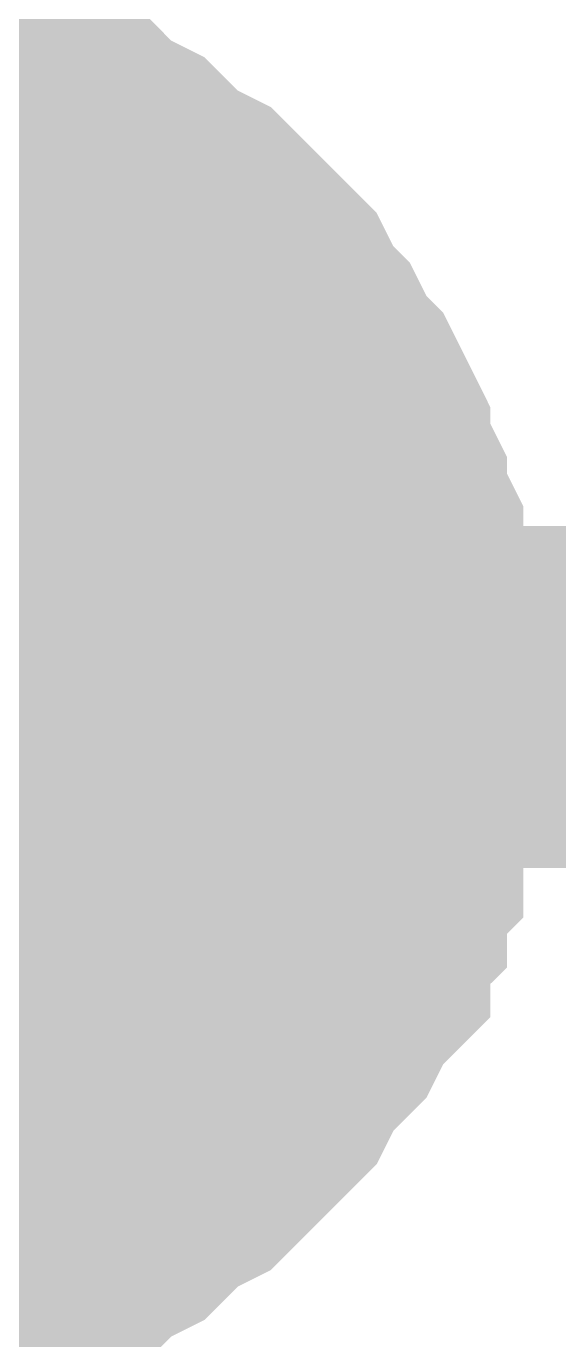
# Model space of a CAD drawing. Header units: inches. Extents: x 0 to 31.5, y 0 to 22.3.
# Drawn here: x 9.90942 to 9.9278, y 18.47731 to 18.52263 of the extents above; entities that cross this region are included whole.
import ezdxf

# ---------------------------------------------------------------- set-up
doc = ezdxf.new("R2010")
doc.units = ezdxf.units.IN
doc.header["$MEASUREMENT"] = 0
doc.layers.add('Sheet', color=255, linetype='Continuous')

msp = doc.modelspace()

# ---------------------------------------------------------------- linework, layer by layer
at = {"layer": 'Sheet'}
for points in [[(9.902887, 18.51959, 0.0118, 0.0118, 0), (9.904035, 18.51959, 0.0118, 0.0118, 0), (9.90461, 18.51959, 0.0118, 0.0118, 0), (9.905758, 18.519015, 0.0118, 0.0118, 0), (9.906906, 18.519015, 0.0118, 0.0118, 0), (9.90748, 18.518441, 0.0118, 0.0118, 0), (9.908629, 18.518441, 0.0118, 0.0118, 0), (9.909203, 18.517867, 0.0118, 0.0118, 0), (9.910351, 18.517867, 0.0118, 0.0118, 0), (9.910925, 18.517292, 0.0118, 0.0118, 0), (9.912073, 18.516718, 0.0118, 0.0118, 0), (9.912648, 18.516144, 0.0118, 0.0118, 0), (9.913222, 18.51557, 0.0118, 0.0118, 0), (9.91437, 18.514995, 0.0118, 0.0118, 0), (9.914944, 18.514421, 0.0118, 0.0118, 0), (9.915518, 18.513847, 0.0118, 0.0118, 0), (9.916093, 18.513273, 0.0118, 0.0118, 0), (9.916667, 18.512698, 0.0118, 0.0118, 0), (9.917241, 18.51155, 0.0118, 0.0118, 0), (9.917815, 18.510975, 0.0118, 0.0118, 0), (9.918389, 18.509827, 0.0118, 0.0118, 0), (9.918963, 18.509253, 0.0118, 0.0118, 0), (9.919537, 18.508104, 0.0118, 0.0118, 0), (9.919537, 18.50753, 0.0118, 0.0118, 0), (9.920112, 18.506381, 0.0118, 0.0118, 0), (9.920112, 18.505807, 0.0118, 0.0118, 0), (9.920686, 18.504659, 0.0118, 0.0118, 0), (9.920686, 18.50351, 0.0118, 0.0118, 0), (9.92126, 18.502361, 0.0118, 0.0118, 0), (9.92126, 18.501787, 0.0118, 0.0118, 0), (9.92126, 18.500639, 0.0118, 0.0118, 0), (9.92126, 18.49949, 0.0118, 0.0118, 0)], [(9.902887, 18.51959, 0.0118, 0.0118, 0), (9.904035, 18.51959, 0.0118, 0.0118, 0), (9.90461, 18.51959, 0.0118, 0.0118, 0), (9.905758, 18.519015, 0.0118, 0.0118, 0), (9.906906, 18.519015, 0.0118, 0.0118, 0), (9.90748, 18.518441, 0.0118, 0.0118, 0), (9.908629, 18.518441, 0.0118, 0.0118, 0), (9.909203, 18.517867, 0.0118, 0.0118, 0), (9.910351, 18.517867, 0.0118, 0.0118, 0), (9.910925, 18.517292, 0.0118, 0.0118, 0), (9.912073, 18.516718, 0.0118, 0.0118, 0), (9.912648, 18.516144, 0.0118, 0.0118, 0), (9.913222, 18.51557, 0.0118, 0.0118, 0), (9.91437, 18.514995, 0.0118, 0.0118, 0), (9.914944, 18.514421, 0.0118, 0.0118, 0), (9.915518, 18.513847, 0.0118, 0.0118, 0), (9.916093, 18.513273, 0.0118, 0.0118, 0), (9.916667, 18.512698, 0.0118, 0.0118, 0), (9.917241, 18.51155, 0.0118, 0.0118, 0), (9.917815, 18.510975, 0.0118, 0.0118, 0), (9.918389, 18.509827, 0.0118, 0.0118, 0), (9.918963, 18.509253, 0.0118, 0.0118, 0), (9.919537, 18.508104, 0.0118, 0.0118, 0), (9.919537, 18.50753, 0.0118, 0.0118, 0), (9.920112, 18.506381, 0.0118, 0.0118, 0), (9.920112, 18.505807, 0.0118, 0.0118, 0), (9.920686, 18.504659, 0.0118, 0.0118, 0), (9.920686, 18.50351, 0.0118, 0.0118, 0), (9.92126, 18.502361, 0.0118, 0.0118, 0), (9.92126, 18.501787, 0.0118, 0.0118, 0), (9.92126, 18.500639, 0.0118, 0.0118, 0), (9.92126, 18.49949, 0.0118, 0.0118, 0)], [(9.902887, 18.51959, 0.0118, 0.0118, 0), (9.904035, 18.51959, 0.0118, 0.0118, 0), (9.90461, 18.51959, 0.0118, 0.0118, 0), (9.905758, 18.519015, 0.0118, 0.0118, 0), (9.906906, 18.519015, 0.0118, 0.0118, 0), (9.90748, 18.518441, 0.0118, 0.0118, 0), (9.908629, 18.518441, 0.0118, 0.0118, 0), (9.909203, 18.517867, 0.0118, 0.0118, 0), (9.910351, 18.517867, 0.0118, 0.0118, 0), (9.910925, 18.517292, 0.0118, 0.0118, 0), (9.912073, 18.516718, 0.0118, 0.0118, 0), (9.912648, 18.516144, 0.0118, 0.0118, 0), (9.913222, 18.51557, 0.0118, 0.0118, 0), (9.91437, 18.514995, 0.0118, 0.0118, 0), (9.914944, 18.514421, 0.0118, 0.0118, 0), (9.915518, 18.513847, 0.0118, 0.0118, 0), (9.916093, 18.513273, 0.0118, 0.0118, 0), (9.916667, 18.512698, 0.0118, 0.0118, 0), (9.917241, 18.51155, 0.0118, 0.0118, 0), (9.917815, 18.510975, 0.0118, 0.0118, 0), (9.918389, 18.509827, 0.0118, 0.0118, 0), (9.918963, 18.509253, 0.0118, 0.0118, 0), (9.919537, 18.508104, 0.0118, 0.0118, 0), (9.919537, 18.50753, 0.0118, 0.0118, 0), (9.920112, 18.506381, 0.0118, 0.0118, 0), (9.920112, 18.505807, 0.0118, 0.0118, 0), (9.920686, 18.504659, 0.0118, 0.0118, 0), (9.920686, 18.50351, 0.0118, 0.0118, 0), (9.92126, 18.502361, 0.0118, 0.0118, 0), (9.92126, 18.501787, 0.0118, 0.0118, 0), (9.92126, 18.500639, 0.0118, 0.0118, 0), (9.92126, 18.49949, 0.0118, 0.0118, 0)], [(9.902887, 18.51959, 0.0118, 0.0118, 0), (9.904035, 18.51959, 0.0118, 0.0118, 0), (9.90461, 18.51959, 0.0118, 0.0118, 0), (9.905758, 18.519015, 0.0118, 0.0118, 0), (9.906906, 18.519015, 0.0118, 0.0118, 0), (9.90748, 18.518441, 0.0118, 0.0118, 0), (9.908629, 18.518441, 0.0118, 0.0118, 0), (9.909203, 18.517867, 0.0118, 0.0118, 0), (9.910351, 18.517867, 0.0118, 0.0118, 0), (9.910925, 18.517292, 0.0118, 0.0118, 0), (9.912073, 18.516718, 0.0118, 0.0118, 0), (9.912648, 18.516144, 0.0118, 0.0118, 0), (9.913222, 18.51557, 0.0118, 0.0118, 0), (9.91437, 18.514995, 0.0118, 0.0118, 0), (9.914944, 18.514421, 0.0118, 0.0118, 0), (9.915518, 18.513847, 0.0118, 0.0118, 0), (9.916093, 18.513273, 0.0118, 0.0118, 0), (9.916667, 18.512698, 0.0118, 0.0118, 0), (9.917241, 18.51155, 0.0118, 0.0118, 0), (9.917815, 18.510975, 0.0118, 0.0118, 0), (9.918389, 18.509827, 0.0118, 0.0118, 0), (9.918963, 18.509253, 0.0118, 0.0118, 0), (9.919537, 18.508104, 0.0118, 0.0118, 0), (9.919537, 18.50753, 0.0118, 0.0118, 0), (9.920112, 18.506381, 0.0118, 0.0118, 0), (9.920112, 18.505807, 0.0118, 0.0118, 0), (9.920686, 18.504659, 0.0118, 0.0118, 0), (9.920686, 18.50351, 0.0118, 0.0118, 0), (9.92126, 18.502361, 0.0118, 0.0118, 0), (9.92126, 18.501787, 0.0118, 0.0118, 0), (9.92126, 18.500639, 0.0118, 0.0118, 0), (9.92126, 18.49949, 0.0118, 0.0118, 0)], [(9.906906, 18.519015, 0.0039, 0.0039, 0), (9.90748, 18.518441, 0.0039, 0.0039, 0), (9.908629, 18.518441, 0.0039, 0.0039, 0), (9.909203, 18.517867, 0.0039, 0.0039, 0), (9.910351, 18.517867, 0.0039, 0.0039, 0), (9.910925, 18.517292, 0.0039, 0.0039, 0), (9.912073, 18.516718, 0.0039, 0.0039, 0), (9.912648, 18.516144, 0.0039, 0.0039, 0), (9.913222, 18.51557, 0.0039, 0.0039, 0), (9.91437, 18.514995, 0.0039, 0.0039, 0), (9.914944, 18.514421, 0.0039, 0.0039, 0), (9.915518, 18.513847, 0.0039, 0.0039, 0), (9.916093, 18.513273, 0.0039, 0.0039, 0), (9.916667, 18.512698, 0.0039, 0.0039, 0), (9.917241, 18.51155, 0.0039, 0.0039, 0), (9.917815, 18.510975, 0.0039, 0.0039, 0), (9.918389, 18.509827, 0.0039, 0.0039, 0), (9.918963, 18.509253, 0.0039, 0.0039, 0), (9.919537, 18.508104, 0.0039, 0.0039, 0), (9.919537, 18.50753, 0.0039, 0.0039, 0), (9.920112, 18.506381, 0.0039, 0.0039, 0), (9.920112, 18.505807, 0.0039, 0.0039, 0), (9.920686, 18.504659, 0.0039, 0.0039, 0), (9.920686, 18.50351, 0.0039, 0.0039, 0), (9.92126, 18.502361, 0.0039, 0.0039, 0), (9.92126, 18.501787, 0.0039, 0.0039, 0), (9.92126, 18.500639, 0.0039, 0.0039, 0), (9.92126, 18.49949, 0.0039, 0.0039, 0)], [(9.906906, 18.519015, 0.0039, 0.0039, 0), (9.90748, 18.518441, 0.0039, 0.0039, 0), (9.908629, 18.518441, 0.0039, 0.0039, 0), (9.909203, 18.517867, 0.0039, 0.0039, 0), (9.910351, 18.517867, 0.0039, 0.0039, 0), (9.910925, 18.517292, 0.0039, 0.0039, 0), (9.912073, 18.516718, 0.0039, 0.0039, 0), (9.912648, 18.516144, 0.0039, 0.0039, 0), (9.913222, 18.51557, 0.0039, 0.0039, 0), (9.91437, 18.514995, 0.0039, 0.0039, 0), (9.914944, 18.514421, 0.0039, 0.0039, 0), (9.915518, 18.513847, 0.0039, 0.0039, 0), (9.916093, 18.513273, 0.0039, 0.0039, 0), (9.916667, 18.512698, 0.0039, 0.0039, 0), (9.917241, 18.51155, 0.0039, 0.0039, 0), (9.917815, 18.510975, 0.0039, 0.0039, 0), (9.918389, 18.509827, 0.0039, 0.0039, 0), (9.918963, 18.509253, 0.0039, 0.0039, 0), (9.919537, 18.508104, 0.0039, 0.0039, 0), (9.919537, 18.50753, 0.0039, 0.0039, 0), (9.920112, 18.506381, 0.0039, 0.0039, 0), (9.920112, 18.505807, 0.0039, 0.0039, 0), (9.920686, 18.504659, 0.0039, 0.0039, 0), (9.920686, 18.50351, 0.0039, 0.0039, 0), (9.92126, 18.502361, 0.0039, 0.0039, 0), (9.92126, 18.501787, 0.0039, 0.0039, 0), (9.92126, 18.500639, 0.0039, 0.0039, 0), (9.92126, 18.49949, 0.0039, 0.0039, 0)], [(9.906906, 18.519015, 0.0039, 0.0039, 0), (9.90748, 18.518441, 0.0039, 0.0039, 0), (9.908629, 18.518441, 0.0039, 0.0039, 0), (9.909203, 18.517867, 0.0039, 0.0039, 0), (9.910351, 18.517867, 0.0039, 0.0039, 0), (9.910925, 18.517292, 0.0039, 0.0039, 0), (9.912073, 18.516718, 0.0039, 0.0039, 0), (9.912648, 18.516144, 0.0039, 0.0039, 0), (9.913222, 18.51557, 0.0039, 0.0039, 0), (9.91437, 18.514995, 0.0039, 0.0039, 0), (9.914944, 18.514421, 0.0039, 0.0039, 0), (9.915518, 18.513847, 0.0039, 0.0039, 0), (9.916093, 18.513273, 0.0039, 0.0039, 0), (9.916667, 18.512698, 0.0039, 0.0039, 0), (9.917241, 18.51155, 0.0039, 0.0039, 0), (9.917815, 18.510975, 0.0039, 0.0039, 0), (9.918389, 18.509827, 0.0039, 0.0039, 0), (9.918963, 18.509253, 0.0039, 0.0039, 0), (9.919537, 18.508104, 0.0039, 0.0039, 0), (9.919537, 18.50753, 0.0039, 0.0039, 0), (9.920112, 18.506381, 0.0039, 0.0039, 0), (9.920112, 18.505807, 0.0039, 0.0039, 0), (9.920686, 18.504659, 0.0039, 0.0039, 0), (9.920686, 18.50351, 0.0039, 0.0039, 0), (9.92126, 18.502361, 0.0039, 0.0039, 0), (9.92126, 18.501787, 0.0039, 0.0039, 0), (9.92126, 18.500639, 0.0039, 0.0039, 0), (9.92126, 18.49949, 0.0039, 0.0039, 0)], [(9.906906, 18.519015, 0.0039, 0.0039, 0), (9.90748, 18.518441, 0.0039, 0.0039, 0), (9.908629, 18.518441, 0.0039, 0.0039, 0), (9.909203, 18.517867, 0.0039, 0.0039, 0), (9.910351, 18.517867, 0.0039, 0.0039, 0), (9.910925, 18.517292, 0.0039, 0.0039, 0), (9.912073, 18.516718, 0.0039, 0.0039, 0), (9.912648, 18.516144, 0.0039, 0.0039, 0), (9.913222, 18.51557, 0.0039, 0.0039, 0), (9.91437, 18.514995, 0.0039, 0.0039, 0), (9.914944, 18.514421, 0.0039, 0.0039, 0), (9.915518, 18.513847, 0.0039, 0.0039, 0), (9.916093, 18.513273, 0.0039, 0.0039, 0), (9.916667, 18.512698, 0.0039, 0.0039, 0), (9.917241, 18.51155, 0.0039, 0.0039, 0), (9.917815, 18.510975, 0.0039, 0.0039, 0), (9.918389, 18.509827, 0.0039, 0.0039, 0), (9.918963, 18.509253, 0.0039, 0.0039, 0), (9.919537, 18.508104, 0.0039, 0.0039, 0), (9.919537, 18.50753, 0.0039, 0.0039, 0), (9.920112, 18.506381, 0.0039, 0.0039, 0), (9.920112, 18.505807, 0.0039, 0.0039, 0), (9.920686, 18.504659, 0.0039, 0.0039, 0), (9.920686, 18.50351, 0.0039, 0.0039, 0), (9.92126, 18.502361, 0.0039, 0.0039, 0), (9.92126, 18.501787, 0.0039, 0.0039, 0), (9.92126, 18.500639, 0.0039, 0.0039, 0), (9.92126, 18.49949, 0.0039, 0.0039, 0)], [(11.201033, 18.49949, 0.0118, 0.0118, 0), (9.901739, 18.49949, 0.0118, 0.0118, 0), (9.501558, 18.49949, 0.0118, 0.0118, 0)], [(9.92126, 18.49949, 0.0118, 0.0118, 0), (9.92126, 18.498342, 0.0118, 0.0118, 0), (9.92126, 18.497193, 0.0118, 0.0118, 0), (9.92126, 18.496619, 0.0118, 0.0118, 0), (9.920686, 18.49547, 0.0118, 0.0118, 0), (9.920686, 18.494322, 0.0118, 0.0118, 0), (9.920112, 18.493747, 0.0118, 0.0118, 0), (9.920112, 18.492599, 0.0118, 0.0118, 0), (9.919537, 18.492025, 0.0118, 0.0118, 0), (9.919537, 18.490876, 0.0118, 0.0118, 0), (9.918963, 18.490302, 0.0118, 0.0118, 0), (9.918389, 18.489153, 0.0118, 0.0118, 0), (9.917815, 18.488579, 0.0118, 0.0118, 0), (9.917241, 18.488005, 0.0118, 0.0118, 0), (9.916667, 18.486856, 0.0118, 0.0118, 0), (9.916093, 18.486282, 0.0118, 0.0118, 0), (9.915518, 18.485708, 0.0118, 0.0118, 0), (9.914944, 18.485133, 0.0118, 0.0118, 0), (9.91437, 18.484559, 0.0118, 0.0118, 0), (9.913222, 18.483985, 0.0118, 0.0118, 0), (9.912648, 18.483411, 0.0118, 0.0118, 0), (9.912073, 18.482836, 0.0118, 0.0118, 0), (9.910925, 18.482262, 0.0118, 0.0118, 0), (9.910351, 18.481688, 0.0118, 0.0118, 0), (9.909203, 18.481688, 0.0118, 0.0118, 0), (9.908629, 18.481114, 0.0118, 0.0118, 0), (9.90748, 18.481114, 0.0118, 0.0118, 0), (9.906906, 18.480539, 0.0118, 0.0118, 0), (9.905758, 18.480539, 0.0118, 0.0118, 0), (9.90461, 18.479965, 0.0118, 0.0118, 0), (9.904035, 18.479965, 0.0118, 0.0118, 0), (9.902887, 18.479965, 0.0118, 0.0118, 0)], [(9.92126, 18.49949, 0.0118, 0.0118, 0), (9.92126, 18.498342, 0.0118, 0.0118, 0), (9.92126, 18.497193, 0.0118, 0.0118, 0), (9.92126, 18.496619, 0.0118, 0.0118, 0), (9.920686, 18.49547, 0.0118, 0.0118, 0), (9.920686, 18.494322, 0.0118, 0.0118, 0), (9.920112, 18.493747, 0.0118, 0.0118, 0), (9.920112, 18.492599, 0.0118, 0.0118, 0), (9.919537, 18.492025, 0.0118, 0.0118, 0), (9.919537, 18.490876, 0.0118, 0.0118, 0), (9.918963, 18.490302, 0.0118, 0.0118, 0), (9.918389, 18.489153, 0.0118, 0.0118, 0), (9.917815, 18.488579, 0.0118, 0.0118, 0), (9.917241, 18.488005, 0.0118, 0.0118, 0), (9.916667, 18.486856, 0.0118, 0.0118, 0), (9.916093, 18.486282, 0.0118, 0.0118, 0), (9.915518, 18.485708, 0.0118, 0.0118, 0), (9.914944, 18.485133, 0.0118, 0.0118, 0), (9.91437, 18.484559, 0.0118, 0.0118, 0), (9.913222, 18.483985, 0.0118, 0.0118, 0), (9.912648, 18.483411, 0.0118, 0.0118, 0), (9.912073, 18.482836, 0.0118, 0.0118, 0), (9.910925, 18.482262, 0.0118, 0.0118, 0), (9.910351, 18.481688, 0.0118, 0.0118, 0), (9.909203, 18.481688, 0.0118, 0.0118, 0), (9.908629, 18.481114, 0.0118, 0.0118, 0), (9.90748, 18.481114, 0.0118, 0.0118, 0), (9.906906, 18.480539, 0.0118, 0.0118, 0), (9.905758, 18.480539, 0.0118, 0.0118, 0), (9.90461, 18.479965, 0.0118, 0.0118, 0), (9.904035, 18.479965, 0.0118, 0.0118, 0), (9.902887, 18.479965, 0.0118, 0.0118, 0)], [(9.92126, 18.49949, 0.0118, 0.0118, 0), (9.92126, 18.498342, 0.0118, 0.0118, 0), (9.92126, 18.497193, 0.0118, 0.0118, 0), (9.92126, 18.496619, 0.0118, 0.0118, 0), (9.920686, 18.49547, 0.0118, 0.0118, 0), (9.920686, 18.494322, 0.0118, 0.0118, 0), (9.920112, 18.493747, 0.0118, 0.0118, 0), (9.920112, 18.492599, 0.0118, 0.0118, 0), (9.919537, 18.492025, 0.0118, 0.0118, 0), (9.919537, 18.490876, 0.0118, 0.0118, 0), (9.918963, 18.490302, 0.0118, 0.0118, 0), (9.918389, 18.489153, 0.0118, 0.0118, 0), (9.917815, 18.488579, 0.0118, 0.0118, 0), (9.917241, 18.488005, 0.0118, 0.0118, 0), (9.916667, 18.486856, 0.0118, 0.0118, 0), (9.916093, 18.486282, 0.0118, 0.0118, 0), (9.915518, 18.485708, 0.0118, 0.0118, 0), (9.914944, 18.485133, 0.0118, 0.0118, 0), (9.91437, 18.484559, 0.0118, 0.0118, 0), (9.913222, 18.483985, 0.0118, 0.0118, 0), (9.912648, 18.483411, 0.0118, 0.0118, 0), (9.912073, 18.482836, 0.0118, 0.0118, 0), (9.910925, 18.482262, 0.0118, 0.0118, 0), (9.910351, 18.481688, 0.0118, 0.0118, 0), (9.909203, 18.481688, 0.0118, 0.0118, 0), (9.908629, 18.481114, 0.0118, 0.0118, 0), (9.90748, 18.481114, 0.0118, 0.0118, 0), (9.906906, 18.480539, 0.0118, 0.0118, 0), (9.905758, 18.480539, 0.0118, 0.0118, 0), (9.90461, 18.479965, 0.0118, 0.0118, 0), (9.904035, 18.479965, 0.0118, 0.0118, 0), (9.902887, 18.479965, 0.0118, 0.0118, 0)], [(9.92126, 18.49949, 0.0118, 0.0118, 0), (9.92126, 18.498342, 0.0118, 0.0118, 0), (9.92126, 18.497193, 0.0118, 0.0118, 0), (9.92126, 18.496619, 0.0118, 0.0118, 0), (9.920686, 18.49547, 0.0118, 0.0118, 0), (9.920686, 18.494322, 0.0118, 0.0118, 0), (9.920112, 18.493747, 0.0118, 0.0118, 0), (9.920112, 18.492599, 0.0118, 0.0118, 0), (9.919537, 18.492025, 0.0118, 0.0118, 0), (9.919537, 18.490876, 0.0118, 0.0118, 0), (9.918963, 18.490302, 0.0118, 0.0118, 0), (9.918389, 18.489153, 0.0118, 0.0118, 0), (9.917815, 18.488579, 0.0118, 0.0118, 0), (9.917241, 18.488005, 0.0118, 0.0118, 0), (9.916667, 18.486856, 0.0118, 0.0118, 0), (9.916093, 18.486282, 0.0118, 0.0118, 0), (9.915518, 18.485708, 0.0118, 0.0118, 0), (9.914944, 18.485133, 0.0118, 0.0118, 0), (9.91437, 18.484559, 0.0118, 0.0118, 0), (9.913222, 18.483985, 0.0118, 0.0118, 0), (9.912648, 18.483411, 0.0118, 0.0118, 0), (9.912073, 18.482836, 0.0118, 0.0118, 0), (9.910925, 18.482262, 0.0118, 0.0118, 0), (9.910351, 18.481688, 0.0118, 0.0118, 0), (9.909203, 18.481688, 0.0118, 0.0118, 0), (9.908629, 18.481114, 0.0118, 0.0118, 0), (9.90748, 18.481114, 0.0118, 0.0118, 0), (9.906906, 18.480539, 0.0118, 0.0118, 0), (9.905758, 18.480539, 0.0118, 0.0118, 0), (9.90461, 18.479965, 0.0118, 0.0118, 0), (9.904035, 18.479965, 0.0118, 0.0118, 0), (9.902887, 18.479965, 0.0118, 0.0118, 0)], [(9.92126, 18.49949, 0.0118, 0.0118, 0), (9.92126, 18.49949, 0.0118, 0.0118, 0), (9.92126, 18.49949, 0.0118, 0.0118, 0), (9.92126, 18.49949, 0.0118, 0.0118, 0), (9.92126, 18.49949, 0.0118, 0.0118, 0), (9.92126, 18.49949, 0.0118, 0.0118, 0), (9.92126, 18.49949, 0.0118, 0.0118, 0), (9.92126, 18.49949, 0.0118, 0.0118, 0), (9.92126, 18.49949, 0.0118, 0.0118, 0), (9.92126, 18.49949, 0.0118, 0.0118, 0), (9.92126, 18.49949, 0.0118, 0.0118, 0), (9.92126, 18.49949, 0.0118, 0.0118, 0), (9.92126, 18.49949, 0.0118, 0.0118, 0), (9.92126, 18.49949, 0.0118, 0.0118, 0), (9.92126, 18.49949, 0.0118, 0.0118, 0), (9.92126, 18.49949, 0.0118, 0.0118, 0), (9.92126, 18.49949, 0.0118, 0.0118, 0), (9.92126, 18.49949, 0.0118, 0.0118, 0), (9.92126, 18.49949, 0.0118, 0.0118, 0), (9.92126, 18.49949, 0.0118, 0.0118, 0), (9.92126, 18.49949, 0.0118, 0.0118, 0), (9.92126, 18.49949, 0.0118, 0.0118, 0), (9.92126, 18.49949, 0.0118, 0.0118, 0), (9.92126, 18.49949, 0.0118, 0.0118, 0), (9.92126, 18.49949, 0.0118, 0.0118, 0), (9.92126, 18.49949, 0.0118, 0.0118, 0), (9.92126, 18.49949, 0.0118, 0.0118, 0), (9.92126, 18.49949, 0.0118, 0.0118, 0), (9.92126, 18.49949, 0.0118, 0.0118, 0), (9.92126, 18.49949, 0.0118, 0.0118, 0), (9.92126, 18.49949, 0.0118, 0.0118, 0), (9.92126, 18.49949, 0.0118, 0.0118, 0), (9.92126, 18.49949, 0.0118, 0.0118, 0)], [(9.92126, 18.49949, 0.0118, 0.0118, 0), (9.92126, 18.49949, 0.0118, 0.0118, 0)], [(9.92126, 18.49949, 0.0118, 0.0118, 0), (9.92126, 18.49949, 0.0118, 0.0118, 0), (9.92126, 18.49949, 0.0118, 0.0118, 0), (9.92126, 18.49949, 0.0118, 0.0118, 0), (9.92126, 18.49949, 0.0118, 0.0118, 0), (9.92126, 18.49949, 0.0118, 0.0118, 0), (9.92126, 18.49949, 0.0118, 0.0118, 0), (9.92126, 18.49949, 0.0118, 0.0118, 0), (9.92126, 18.49949, 0.0118, 0.0118, 0), (9.92126, 18.49949, 0.0118, 0.0118, 0), (9.92126, 18.49949, 0.0118, 0.0118, 0), (9.92126, 18.49949, 0.0118, 0.0118, 0), (9.92126, 18.49949, 0.0118, 0.0118, 0), (9.92126, 18.49949, 0.0118, 0.0118, 0), (9.92126, 18.49949, 0.0118, 0.0118, 0), (9.92126, 18.49949, 0.0118, 0.0118, 0), (9.92126, 18.49949, 0.0118, 0.0118, 0), (9.92126, 18.49949, 0.0118, 0.0118, 0), (9.92126, 18.49949, 0.0118, 0.0118, 0), (9.92126, 18.49949, 0.0118, 0.0118, 0), (9.92126, 18.49949, 0.0118, 0.0118, 0), (9.92126, 18.49949, 0.0118, 0.0118, 0), (9.92126, 18.49949, 0.0118, 0.0118, 0), (9.92126, 18.49949, 0.0118, 0.0118, 0), (9.92126, 18.49949, 0.0118, 0.0118, 0), (9.92126, 18.49949, 0.0118, 0.0118, 0), (9.92126, 18.49949, 0.0118, 0.0118, 0), (9.92126, 18.49949, 0.0118, 0.0118, 0), (9.92126, 18.49949, 0.0118, 0.0118, 0), (9.92126, 18.49949, 0.0118, 0.0118, 0), (9.92126, 18.49949, 0.0118, 0.0118, 0), (9.92126, 18.49949, 0.0118, 0.0118, 0), (9.92126, 18.49949, 0.0118, 0.0118, 0)], [(9.92126, 18.49949, 0.0118, 0.0118, 0), (9.92126, 18.49949, 0.0118, 0.0118, 0)], [(9.92126, 18.49949, 0.0118, 0.0118, 0), (9.92126, 18.49949, 0.0118, 0.0118, 0), (9.92126, 18.49949, 0.0118, 0.0118, 0), (9.92126, 18.49949, 0.0118, 0.0118, 0), (9.92126, 18.49949, 0.0118, 0.0118, 0), (9.92126, 18.49949, 0.0118, 0.0118, 0), (9.92126, 18.49949, 0.0118, 0.0118, 0), (9.92126, 18.49949, 0.0118, 0.0118, 0), (9.92126, 18.49949, 0.0118, 0.0118, 0), (9.92126, 18.49949, 0.0118, 0.0118, 0), (9.92126, 18.49949, 0.0118, 0.0118, 0), (9.92126, 18.49949, 0.0118, 0.0118, 0), (9.92126, 18.49949, 0.0118, 0.0118, 0), (9.92126, 18.49949, 0.0118, 0.0118, 0), (9.92126, 18.49949, 0.0118, 0.0118, 0), (9.92126, 18.49949, 0.0118, 0.0118, 0), (9.92126, 18.49949, 0.0118, 0.0118, 0), (9.92126, 18.49949, 0.0118, 0.0118, 0), (9.92126, 18.49949, 0.0118, 0.0118, 0), (9.92126, 18.49949, 0.0118, 0.0118, 0), (9.92126, 18.49949, 0.0118, 0.0118, 0), (9.92126, 18.49949, 0.0118, 0.0118, 0), (9.92126, 18.49949, 0.0118, 0.0118, 0), (9.92126, 18.49949, 0.0118, 0.0118, 0), (9.92126, 18.49949, 0.0118, 0.0118, 0), (9.92126, 18.49949, 0.0118, 0.0118, 0), (9.92126, 18.49949, 0.0118, 0.0118, 0), (9.92126, 18.49949, 0.0118, 0.0118, 0), (9.92126, 18.49949, 0.0118, 0.0118, 0), (9.92126, 18.49949, 0.0118, 0.0118, 0), (9.92126, 18.49949, 0.0118, 0.0118, 0), (9.92126, 18.49949, 0.0118, 0.0118, 0), (9.92126, 18.49949, 0.0118, 0.0118, 0)], [(9.92126, 18.49949, 0.0118, 0.0118, 0), (9.92126, 18.49949, 0.0118, 0.0118, 0)], [(9.92126, 18.49949, 0.0118, 0.0118, 0), (9.92126, 18.49949, 0.0118, 0.0118, 0), (9.92126, 18.49949, 0.0118, 0.0118, 0), (9.92126, 18.49949, 0.0118, 0.0118, 0), (9.92126, 18.49949, 0.0118, 0.0118, 0), (9.92126, 18.49949, 0.0118, 0.0118, 0), (9.92126, 18.49949, 0.0118, 0.0118, 0), (9.92126, 18.49949, 0.0118, 0.0118, 0), (9.92126, 18.49949, 0.0118, 0.0118, 0), (9.92126, 18.49949, 0.0118, 0.0118, 0), (9.92126, 18.49949, 0.0118, 0.0118, 0), (9.92126, 18.49949, 0.0118, 0.0118, 0), (9.92126, 18.49949, 0.0118, 0.0118, 0), (9.92126, 18.49949, 0.0118, 0.0118, 0), (9.92126, 18.49949, 0.0118, 0.0118, 0), (9.92126, 18.49949, 0.0118, 0.0118, 0), (9.92126, 18.49949, 0.0118, 0.0118, 0), (9.92126, 18.49949, 0.0118, 0.0118, 0), (9.92126, 18.49949, 0.0118, 0.0118, 0), (9.92126, 18.49949, 0.0118, 0.0118, 0), (9.92126, 18.49949, 0.0118, 0.0118, 0), (9.92126, 18.49949, 0.0118, 0.0118, 0), (9.92126, 18.49949, 0.0118, 0.0118, 0), (9.92126, 18.49949, 0.0118, 0.0118, 0), (9.92126, 18.49949, 0.0118, 0.0118, 0), (9.92126, 18.49949, 0.0118, 0.0118, 0), (9.92126, 18.49949, 0.0118, 0.0118, 0), (9.92126, 18.49949, 0.0118, 0.0118, 0), (9.92126, 18.49949, 0.0118, 0.0118, 0), (9.92126, 18.49949, 0.0118, 0.0118, 0), (9.92126, 18.49949, 0.0118, 0.0118, 0), (9.92126, 18.49949, 0.0118, 0.0118, 0), (9.92126, 18.49949, 0.0118, 0.0118, 0)], [(9.92126, 18.49949, 0.0118, 0.0118, 0), (9.92126, 18.49949, 0.0118, 0.0118, 0)], [(9.92126, 18.49949, 0.0039, 0.0039, 0), (9.92126, 18.498342, 0.0039, 0.0039, 0), (9.92126, 18.497193, 0.0039, 0.0039, 0), (9.92126, 18.496619, 0.0039, 0.0039, 0), (9.920686, 18.49547, 0.0039, 0.0039, 0), (9.920686, 18.494322, 0.0039, 0.0039, 0), (9.920112, 18.493747, 0.0039, 0.0039, 0), (9.920112, 18.492599, 0.0039, 0.0039, 0), (9.919537, 18.492025, 0.0039, 0.0039, 0), (9.919537, 18.490876, 0.0039, 0.0039, 0), (9.918963, 18.490302, 0.0039, 0.0039, 0), (9.918389, 18.489153, 0.0039, 0.0039, 0), (9.917815, 18.488579, 0.0039, 0.0039, 0), (9.917241, 18.488005, 0.0039, 0.0039, 0), (9.916667, 18.486856, 0.0039, 0.0039, 0), (9.916093, 18.486282, 0.0039, 0.0039, 0), (9.915518, 18.485708, 0.0039, 0.0039, 0), (9.914944, 18.485133, 0.0039, 0.0039, 0), (9.91437, 18.484559, 0.0039, 0.0039, 0), (9.913222, 18.483985, 0.0039, 0.0039, 0), (9.912648, 18.483411, 0.0039, 0.0039, 0), (9.912073, 18.482836, 0.0039, 0.0039, 0), (9.910925, 18.482262, 0.0039, 0.0039, 0), (9.910351, 18.481688, 0.0039, 0.0039, 0), (9.909203, 18.481688, 0.0039, 0.0039, 0), (9.908629, 18.481114, 0.0039, 0.0039, 0), (9.90748, 18.481114, 0.0039, 0.0039, 0), (9.906906, 18.480539, 0.0039, 0.0039, 0)], [(9.92126, 18.49949, 0.0039, 0.0039, 0), (9.92126, 18.498342, 0.0039, 0.0039, 0), (9.92126, 18.497193, 0.0039, 0.0039, 0), (9.92126, 18.496619, 0.0039, 0.0039, 0), (9.920686, 18.49547, 0.0039, 0.0039, 0), (9.920686, 18.494322, 0.0039, 0.0039, 0), (9.920112, 18.493747, 0.0039, 0.0039, 0), (9.920112, 18.492599, 0.0039, 0.0039, 0), (9.919537, 18.492025, 0.0039, 0.0039, 0), (9.919537, 18.490876, 0.0039, 0.0039, 0), (9.918963, 18.490302, 0.0039, 0.0039, 0), (9.918389, 18.489153, 0.0039, 0.0039, 0), (9.917815, 18.488579, 0.0039, 0.0039, 0), (9.917241, 18.488005, 0.0039, 0.0039, 0), (9.916667, 18.486856, 0.0039, 0.0039, 0), (9.916093, 18.486282, 0.0039, 0.0039, 0), (9.915518, 18.485708, 0.0039, 0.0039, 0), (9.914944, 18.485133, 0.0039, 0.0039, 0), (9.91437, 18.484559, 0.0039, 0.0039, 0), (9.913222, 18.483985, 0.0039, 0.0039, 0), (9.912648, 18.483411, 0.0039, 0.0039, 0), (9.912073, 18.482836, 0.0039, 0.0039, 0), (9.910925, 18.482262, 0.0039, 0.0039, 0), (9.910351, 18.481688, 0.0039, 0.0039, 0), (9.909203, 18.481688, 0.0039, 0.0039, 0), (9.908629, 18.481114, 0.0039, 0.0039, 0), (9.90748, 18.481114, 0.0039, 0.0039, 0), (9.906906, 18.480539, 0.0039, 0.0039, 0)], [(9.92126, 18.49949, 0.0039, 0.0039, 0), (9.92126, 18.498342, 0.0039, 0.0039, 0), (9.92126, 18.497193, 0.0039, 0.0039, 0), (9.92126, 18.496619, 0.0039, 0.0039, 0), (9.920686, 18.49547, 0.0039, 0.0039, 0), (9.920686, 18.494322, 0.0039, 0.0039, 0), (9.920112, 18.493747, 0.0039, 0.0039, 0), (9.920112, 18.492599, 0.0039, 0.0039, 0), (9.919537, 18.492025, 0.0039, 0.0039, 0), (9.919537, 18.490876, 0.0039, 0.0039, 0), (9.918963, 18.490302, 0.0039, 0.0039, 0), (9.918389, 18.489153, 0.0039, 0.0039, 0), (9.917815, 18.488579, 0.0039, 0.0039, 0), (9.917241, 18.488005, 0.0039, 0.0039, 0), (9.916667, 18.486856, 0.0039, 0.0039, 0), (9.916093, 18.486282, 0.0039, 0.0039, 0), (9.915518, 18.485708, 0.0039, 0.0039, 0), (9.914944, 18.485133, 0.0039, 0.0039, 0), (9.91437, 18.484559, 0.0039, 0.0039, 0), (9.913222, 18.483985, 0.0039, 0.0039, 0), (9.912648, 18.483411, 0.0039, 0.0039, 0), (9.912073, 18.482836, 0.0039, 0.0039, 0), (9.910925, 18.482262, 0.0039, 0.0039, 0), (9.910351, 18.481688, 0.0039, 0.0039, 0), (9.909203, 18.481688, 0.0039, 0.0039, 0), (9.908629, 18.481114, 0.0039, 0.0039, 0), (9.90748, 18.481114, 0.0039, 0.0039, 0), (9.906906, 18.480539, 0.0039, 0.0039, 0)], [(9.92126, 18.49949, 0.0039, 0.0039, 0), (9.92126, 18.498342, 0.0039, 0.0039, 0), (9.92126, 18.497193, 0.0039, 0.0039, 0), (9.92126, 18.496619, 0.0039, 0.0039, 0), (9.920686, 18.49547, 0.0039, 0.0039, 0), (9.920686, 18.494322, 0.0039, 0.0039, 0), (9.920112, 18.493747, 0.0039, 0.0039, 0), (9.920112, 18.492599, 0.0039, 0.0039, 0), (9.919537, 18.492025, 0.0039, 0.0039, 0), (9.919537, 18.490876, 0.0039, 0.0039, 0), (9.918963, 18.490302, 0.0039, 0.0039, 0), (9.918389, 18.489153, 0.0039, 0.0039, 0), (9.917815, 18.488579, 0.0039, 0.0039, 0), (9.917241, 18.488005, 0.0039, 0.0039, 0), (9.916667, 18.486856, 0.0039, 0.0039, 0), (9.916093, 18.486282, 0.0039, 0.0039, 0), (9.915518, 18.485708, 0.0039, 0.0039, 0), (9.914944, 18.485133, 0.0039, 0.0039, 0), (9.91437, 18.484559, 0.0039, 0.0039, 0), (9.913222, 18.483985, 0.0039, 0.0039, 0), (9.912648, 18.483411, 0.0039, 0.0039, 0), (9.912073, 18.482836, 0.0039, 0.0039, 0), (9.910925, 18.482262, 0.0039, 0.0039, 0), (9.910351, 18.481688, 0.0039, 0.0039, 0), (9.909203, 18.481688, 0.0039, 0.0039, 0), (9.908629, 18.481114, 0.0039, 0.0039, 0), (9.90748, 18.481114, 0.0039, 0.0039, 0), (9.906906, 18.480539, 0.0039, 0.0039, 0)], [(9.92126, 18.49949, 0.0039, 0.0039, 0), (9.92126, 18.49949, 0.0039, 0.0039, 0), (9.92126, 18.49949, 0.0039, 0.0039, 0), (9.92126, 18.49949, 0.0039, 0.0039, 0), (9.92126, 18.49949, 0.0039, 0.0039, 0), (9.92126, 18.49949, 0.0039, 0.0039, 0), (9.92126, 18.49949, 0.0039, 0.0039, 0), (9.92126, 18.49949, 0.0039, 0.0039, 0), (9.92126, 18.49949, 0.0039, 0.0039, 0), (9.92126, 18.49949, 0.0039, 0.0039, 0), (9.92126, 18.49949, 0.0039, 0.0039, 0), (9.92126, 18.49949, 0.0039, 0.0039, 0), (9.92126, 18.49949, 0.0039, 0.0039, 0), (9.92126, 18.49949, 0.0039, 0.0039, 0), (9.92126, 18.49949, 0.0039, 0.0039, 0), (9.92126, 18.49949, 0.0039, 0.0039, 0), (9.92126, 18.49949, 0.0039, 0.0039, 0), (9.92126, 18.49949, 0.0039, 0.0039, 0), (9.92126, 18.49949, 0.0039, 0.0039, 0), (9.92126, 18.49949, 0.0039, 0.0039, 0), (9.92126, 18.49949, 0.0039, 0.0039, 0), (9.92126, 18.49949, 0.0039, 0.0039, 0), (9.92126, 18.49949, 0.0039, 0.0039, 0), (9.92126, 18.49949, 0.0039, 0.0039, 0), (9.92126, 18.49949, 0.0039, 0.0039, 0), (9.92126, 18.49949, 0.0039, 0.0039, 0), (9.92126, 18.49949, 0.0039, 0.0039, 0), (9.92126, 18.49949, 0.0039, 0.0039, 0), (9.92126, 18.49949, 0.0039, 0.0039, 0), (9.92126, 18.49949, 0.0039, 0.0039, 0), (9.92126, 18.49949, 0.0039, 0.0039, 0), (9.92126, 18.49949, 0.0039, 0.0039, 0), (9.92126, 18.49949, 0.0039, 0.0039, 0)], [(9.92126, 18.49949, 0.0039, 0.0039, 0), (9.92126, 18.49949, 0.0039, 0.0039, 0)], [(9.92126, 18.49949, 0.0039, 0.0039, 0), (9.92126, 18.49949, 0.0039, 0.0039, 0), (9.92126, 18.49949, 0.0039, 0.0039, 0), (9.92126, 18.49949, 0.0039, 0.0039, 0), (9.92126, 18.49949, 0.0039, 0.0039, 0), (9.92126, 18.49949, 0.0039, 0.0039, 0), (9.92126, 18.49949, 0.0039, 0.0039, 0), (9.92126, 18.49949, 0.0039, 0.0039, 0), (9.92126, 18.49949, 0.0039, 0.0039, 0), (9.92126, 18.49949, 0.0039, 0.0039, 0), (9.92126, 18.49949, 0.0039, 0.0039, 0), (9.92126, 18.49949, 0.0039, 0.0039, 0), (9.92126, 18.49949, 0.0039, 0.0039, 0), (9.92126, 18.49949, 0.0039, 0.0039, 0), (9.92126, 18.49949, 0.0039, 0.0039, 0), (9.92126, 18.49949, 0.0039, 0.0039, 0), (9.92126, 18.49949, 0.0039, 0.0039, 0), (9.92126, 18.49949, 0.0039, 0.0039, 0), (9.92126, 18.49949, 0.0039, 0.0039, 0), (9.92126, 18.49949, 0.0039, 0.0039, 0), (9.92126, 18.49949, 0.0039, 0.0039, 0), (9.92126, 18.49949, 0.0039, 0.0039, 0), (9.92126, 18.49949, 0.0039, 0.0039, 0), (9.92126, 18.49949, 0.0039, 0.0039, 0), (9.92126, 18.49949, 0.0039, 0.0039, 0), (9.92126, 18.49949, 0.0039, 0.0039, 0), (9.92126, 18.49949, 0.0039, 0.0039, 0), (9.92126, 18.49949, 0.0039, 0.0039, 0), (9.92126, 18.49949, 0.0039, 0.0039, 0), (9.92126, 18.49949, 0.0039, 0.0039, 0), (9.92126, 18.49949, 0.0039, 0.0039, 0), (9.92126, 18.49949, 0.0039, 0.0039, 0), (9.92126, 18.49949, 0.0039, 0.0039, 0)], [(9.92126, 18.49949, 0.0039, 0.0039, 0), (9.92126, 18.49949, 0.0039, 0.0039, 0)], [(9.92126, 18.49949, 0.0039, 0.0039, 0), (9.92126, 18.49949, 0.0039, 0.0039, 0), (9.92126, 18.49949, 0.0039, 0.0039, 0), (9.92126, 18.49949, 0.0039, 0.0039, 0), (9.92126, 18.49949, 0.0039, 0.0039, 0), (9.92126, 18.49949, 0.0039, 0.0039, 0), (9.92126, 18.49949, 0.0039, 0.0039, 0), (9.92126, 18.49949, 0.0039, 0.0039, 0), (9.92126, 18.49949, 0.0039, 0.0039, 0), (9.92126, 18.49949, 0.0039, 0.0039, 0), (9.92126, 18.49949, 0.0039, 0.0039, 0), (9.92126, 18.49949, 0.0039, 0.0039, 0), (9.92126, 18.49949, 0.0039, 0.0039, 0), (9.92126, 18.49949, 0.0039, 0.0039, 0), (9.92126, 18.49949, 0.0039, 0.0039, 0), (9.92126, 18.49949, 0.0039, 0.0039, 0), (9.92126, 18.49949, 0.0039, 0.0039, 0), (9.92126, 18.49949, 0.0039, 0.0039, 0), (9.92126, 18.49949, 0.0039, 0.0039, 0), (9.92126, 18.49949, 0.0039, 0.0039, 0), (9.92126, 18.49949, 0.0039, 0.0039, 0), (9.92126, 18.49949, 0.0039, 0.0039, 0), (9.92126, 18.49949, 0.0039, 0.0039, 0), (9.92126, 18.49949, 0.0039, 0.0039, 0), (9.92126, 18.49949, 0.0039, 0.0039, 0), (9.92126, 18.49949, 0.0039, 0.0039, 0), (9.92126, 18.49949, 0.0039, 0.0039, 0), (9.92126, 18.49949, 0.0039, 0.0039, 0), (9.92126, 18.49949, 0.0039, 0.0039, 0), (9.92126, 18.49949, 0.0039, 0.0039, 0), (9.92126, 18.49949, 0.0039, 0.0039, 0), (9.92126, 18.49949, 0.0039, 0.0039, 0), (9.92126, 18.49949, 0.0039, 0.0039, 0)], [(9.92126, 18.49949, 0.0039, 0.0039, 0), (9.92126, 18.49949, 0.0039, 0.0039, 0)], [(9.92126, 18.49949, 0.0039, 0.0039, 0), (9.92126, 18.49949, 0.0039, 0.0039, 0), (9.92126, 18.49949, 0.0039, 0.0039, 0), (9.92126, 18.49949, 0.0039, 0.0039, 0), (9.92126, 18.49949, 0.0039, 0.0039, 0), (9.92126, 18.49949, 0.0039, 0.0039, 0), (9.92126, 18.49949, 0.0039, 0.0039, 0), (9.92126, 18.49949, 0.0039, 0.0039, 0), (9.92126, 18.49949, 0.0039, 0.0039, 0), (9.92126, 18.49949, 0.0039, 0.0039, 0), (9.92126, 18.49949, 0.0039, 0.0039, 0), (9.92126, 18.49949, 0.0039, 0.0039, 0), (9.92126, 18.49949, 0.0039, 0.0039, 0), (9.92126, 18.49949, 0.0039, 0.0039, 0), (9.92126, 18.49949, 0.0039, 0.0039, 0), (9.92126, 18.49949, 0.0039, 0.0039, 0), (9.92126, 18.49949, 0.0039, 0.0039, 0), (9.92126, 18.49949, 0.0039, 0.0039, 0), (9.92126, 18.49949, 0.0039, 0.0039, 0), (9.92126, 18.49949, 0.0039, 0.0039, 0), (9.92126, 18.49949, 0.0039, 0.0039, 0), (9.92126, 18.49949, 0.0039, 0.0039, 0), (9.92126, 18.49949, 0.0039, 0.0039, 0), (9.92126, 18.49949, 0.0039, 0.0039, 0), (9.92126, 18.49949, 0.0039, 0.0039, 0), (9.92126, 18.49949, 0.0039, 0.0039, 0), (9.92126, 18.49949, 0.0039, 0.0039, 0), (9.92126, 18.49949, 0.0039, 0.0039, 0), (9.92126, 18.49949, 0.0039, 0.0039, 0), (9.92126, 18.49949, 0.0039, 0.0039, 0), (9.92126, 18.49949, 0.0039, 0.0039, 0), (9.92126, 18.49949, 0.0039, 0.0039, 0), (9.92126, 18.49949, 0.0039, 0.0039, 0)], [(9.92126, 18.49949, 0.0039, 0.0039, 0), (9.92126, 18.49949, 0.0039, 0.0039, 0)]]:
    msp.add_lwpolyline(points, format="xyseb", dxfattribs=at)
msp.add_lwpolyline([(9.89, 18.5, 0.02, 0.02, 1), (9.91, 18.5, 0.02, 0.02, 1)], format="xyseb", close=True, dxfattribs=at)

doc.saveas('drawing.dxf')
